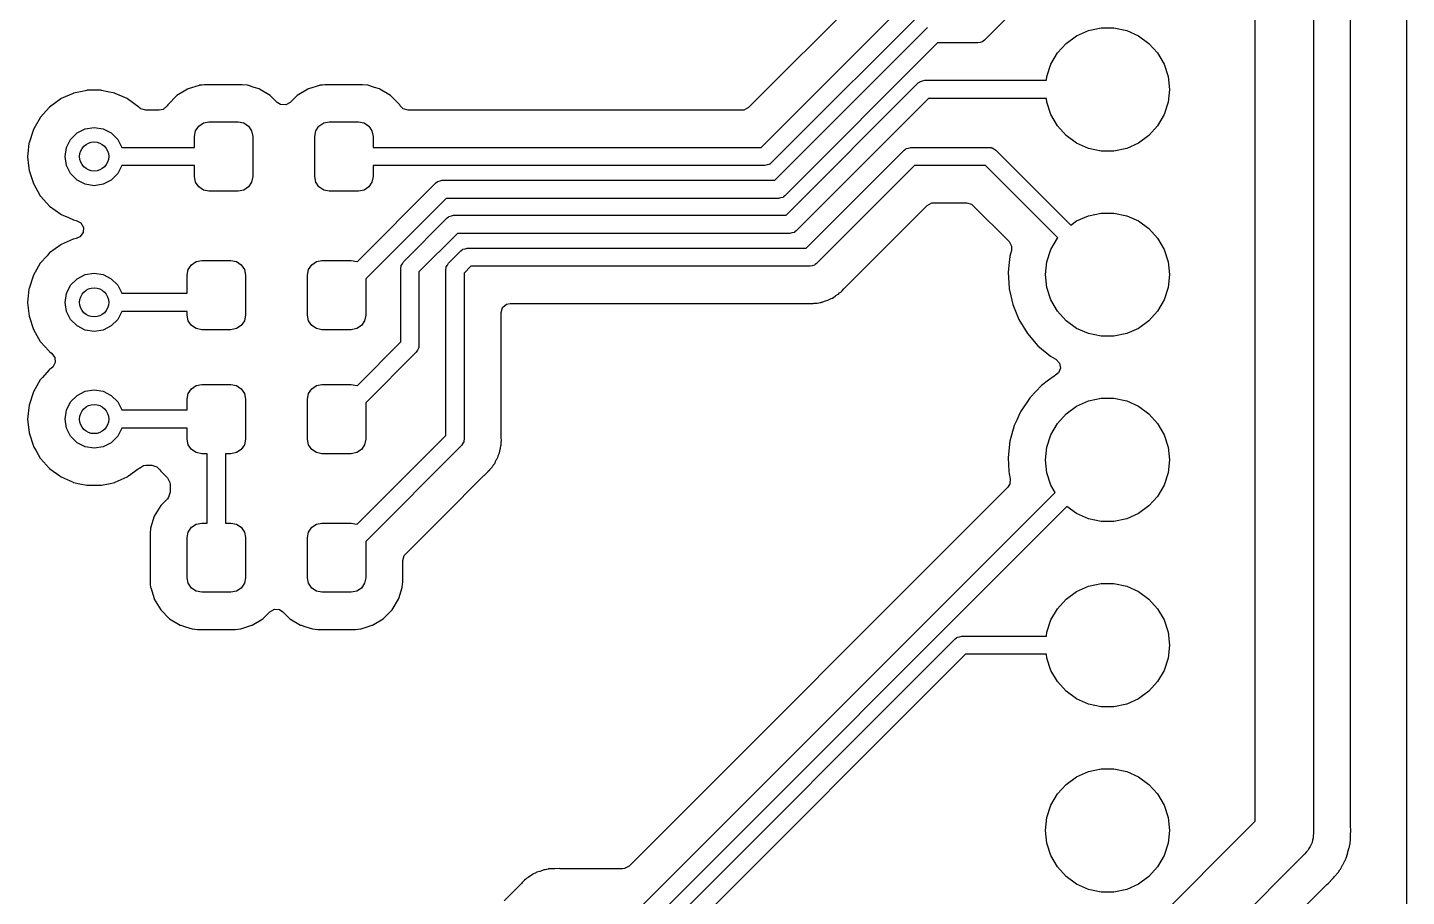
# Model space of a CAD drawing. Extents: x 3.66 to 6.11, y -3.76 to -2.33.
# Drawn here: x 4.145 to 4.89, y -3.329 to -2.86 of the extents above; entities that cross this region are included whole.
import ezdxf

# ---------------------------------------------------------------- set-up
doc = ezdxf.new("R2010")
doc.units = 0
doc.header["$MEASUREMENT"] = 0
doc.layers.add('BLACK', color=7, linetype='CONTINUOUS')

msp = doc.modelspace()

# ---------------------------------------------------------------- linework, layer by layer
at = {"layer": 'BLACK', "linetype": 'CONTINUOUS'}
for p, q in [((4.88976, -2.33571), (4.88976, -3.39246)), ((4.83957, -2.60433), (4.83957, -3.29449)), ((4.80807, -3.28797), (4.80807, -2.61085)), ((4.85959, -3.29128), (4.85959, -2.60754)), ((4.61928, -2.81789), (4.53443, -2.90274)), ((4.70855, -2.81967), (4.66182, -2.8664)), ((4.54127, -2.92421), (4.64075, -2.82473)), ((4.64915, -2.83025), (4.54679, -2.93261)), ((4.54861, -2.94193), (4.63109, -2.85944)), ((4.66182, -2.8664), (4.66112, -2.86693)), ((4.70595, -2.86804), (4.71161, -2.86393)), ((4.71161, -2.86393), (4.71801, -2.86109)), ((4.71801, -2.86109), (4.72485, -2.85963)), ((4.72485, -2.85963), (4.73184, -2.85963)), ((4.73184, -2.85963), (4.73869, -2.86109)), ((4.73869, -2.86109), (4.74508, -2.86393)), ((4.74508, -2.86393), (4.75074, -2.86804)), ((4.63661, -2.86784), (4.55413, -2.95033)), ((4.65834, -2.86784), (4.63661, -2.86784)), ((4.6595, -2.8675), (4.65834, -2.86784)), ((4.66069, -2.86725), (4.6595, -2.8675)), ((4.66089, -2.86709), (4.66069, -2.86725)), ((4.661, -2.86706), (4.66089, -2.86709)), ((4.66112, -2.86693), (4.661, -2.86706)), ((4.69778, -2.8793), (4.70127, -2.87324)), ((4.70127, -2.87324), (4.70595, -2.86804)), ((4.75074, -2.86804), (4.75542, -2.87324)), ((4.75542, -2.87324), (4.75892, -2.8793)), ((4.69561, -2.88596), (4.69778, -2.8793)), ((4.75892, -2.8793), (4.76108, -2.88596)), ((4.62616, -2.88943), (4.62686, -2.88891)), ((4.62686, -2.88891), (4.62698, -2.88877)), ((4.62698, -2.88877), (4.62709, -2.88874)), ((4.62709, -2.88874), (4.62729, -2.88859)), ((4.62729, -2.88859), (4.62847, -2.88833)), ((4.62847, -2.88833), (4.62964, -2.88799)), ((4.62964, -2.88799), (4.6954, -2.88799)), ((4.6954, -2.88799), (4.69561, -2.88596)), ((4.76108, -2.88596), (4.76181, -2.89291)), ((4.16975, -2.89504), (4.16336, -2.89788)), ((4.16999, -2.89493), (4.16975, -2.89504)), ((4.16975, -2.89504), (4.16975, -2.89504)), ((4.17367, -2.89415), (4.16999, -2.89493)), ((4.17709, -2.89342), (4.17367, -2.89415)), ((4.17734, -2.89337), (4.17709, -2.89342)), ((4.17709, -2.89342), (4.17709, -2.89342)), ((4.18486, -2.89337), (4.17734, -2.89337)), ((4.18512, -2.89342), (4.18486, -2.89337)), ((4.18854, -2.89415), (4.18512, -2.89342)), ((4.18512, -2.89342), (4.18512, -2.89342)), ((4.19222, -2.89493), (4.18854, -2.89415)), ((4.19245, -2.89504), (4.19222, -2.89493)), ((4.19885, -2.89788), (4.19245, -2.89504)), ((4.19245, -2.89504), (4.19245, -2.89504)), ((4.22577, -2.8962), (4.221, -2.90097)), ((4.23155, -2.8927), (4.22577, -2.8962)), ((4.23183, -2.89261), (4.23155, -2.8927)), ((4.23774, -2.89076), (4.23183, -2.89261)), ((4.23183, -2.89261), (4.23183, -2.89261)), ((4.23799, -2.89068), (4.23774, -2.89076)), ((4.23774, -2.89076), (4.23774, -2.89076)), ((4.23937, -2.89055), (4.23799, -2.89068)), ((4.24077, -2.89042), (4.23937, -2.89055)), ((4.24088, -2.89041), (4.24077, -2.89042)), ((4.24077, -2.89042), (4.24077, -2.89042)), ((4.25096, -2.89041), (4.24088, -2.89041)), ((4.26097, -2.89041), (4.25096, -2.89041)), ((4.26109, -2.89041), (4.26097, -2.89041)), ((4.26398, -2.89068), (4.26109, -2.89041)), ((4.26753, -2.89179), (4.26398, -2.89068)), ((4.27014, -2.89261), (4.26753, -2.89179)), ((4.27042, -2.8927), (4.27014, -2.89261)), ((4.27014, -2.89261), (4.27014, -2.89261)), ((4.2762, -2.8962), (4.27042, -2.8927)), ((4.27996, -2.89996), (4.2762, -2.8962)), ((4.29073, -2.8962), (4.28697, -2.89996)), ((4.29651, -2.8927), (4.29073, -2.8962)), ((4.29679, -2.89261), (4.29651, -2.8927)), ((4.3027, -2.89076), (4.29679, -2.89261)), ((4.29679, -2.89261), (4.29679, -2.89261)), ((4.30295, -2.89068), (4.3027, -2.89076)), ((4.3027, -2.89076), (4.3027, -2.89076)), ((4.30433, -2.89055), (4.30295, -2.89068)), ((4.30573, -2.89042), (4.30433, -2.89055)), ((4.30584, -2.89041), (4.30573, -2.89042)), ((4.30573, -2.89042), (4.30573, -2.89042)), ((4.31592, -2.89041), (4.30584, -2.89041)), ((4.32593, -2.89041), (4.31592, -2.89041)), ((4.32605, -2.89041), (4.32593, -2.89041)), ((4.32894, -2.89068), (4.32605, -2.89041)), ((4.33249, -2.89179), (4.32894, -2.89068)), ((4.3351, -2.89261), (4.33249, -2.89179)), ((4.33538, -2.8927), (4.3351, -2.89261)), ((4.3351, -2.89261), (4.3351, -2.89261)), ((4.34116, -2.8962), (4.33538, -2.8927)), ((4.34593, -2.90097), (4.34116, -2.8962)), ((4.55474, -2.96085), (4.62616, -2.88943)), ((4.76181, -2.89291), (4.76108, -2.89987)), ((4.15686, -2.9026), (4.15537, -2.90425)), ((4.15704, -2.90241), (4.15686, -2.9026)), ((4.15686, -2.9026), (4.15686, -2.9026)), ((4.16312, -2.89799), (4.15704, -2.90241)), ((4.16336, -2.89788), (4.16312, -2.89799)), ((4.16336, -2.89788), (4.16336, -2.89788)), ((4.19908, -2.89799), (4.19885, -2.89788)), ((4.19885, -2.89788), (4.19885, -2.89788)), ((4.20517, -2.90241), (4.19908, -2.89799)), ((4.20534, -2.9026), (4.20517, -2.90241)), ((4.20553, -2.90277), (4.20534, -2.9026)), ((4.20555, -2.90276), (4.20553, -2.90277)), ((4.2063, -2.90341), (4.20555, -2.90276)), ((4.20898, -2.90419), (4.2063, -2.90341)), ((4.21843, -2.90369), (4.21625, -2.90419)), ((4.22049, -2.9018), (4.21843, -2.90369)), ((4.22084, -2.90123), (4.22049, -2.9018)), ((4.221, -2.90097), (4.22084, -2.90123)), ((4.28173, -2.9011), (4.27996, -2.89996)), ((4.28452, -2.9013), (4.28173, -2.9011)), ((4.28697, -2.89996), (4.28452, -2.9013)), ((4.34609, -2.90123), (4.34593, -2.90097)), ((4.34643, -2.9018), (4.34609, -2.90123)), ((4.348, -2.90341), (4.34643, -2.9018)), ((4.35068, -2.90419), (4.348, -2.90341)), ((4.53443, -2.90274), (4.53198, -2.90408)), ((4.63168, -2.89783), (4.56026, -2.96926)), ((4.6954, -2.89783), (4.63168, -2.89783)), ((4.69561, -2.89987), (4.6954, -2.89783)), ((4.69778, -2.90652), (4.69561, -2.89987)), ((4.76108, -2.89987), (4.75892, -2.90652)), ((4.15188, -2.90822), (4.1492, -2.91285)), ((4.15201, -2.90799), (4.15188, -2.90822)), ((4.15537, -2.90425), (4.15201, -2.90799)), ((4.21625, -2.90419), (4.20898, -2.90419)), ((4.23754, -2.91274), (4.2401, -2.91103)), ((4.2401, -2.91103), (4.24311, -2.91043)), ((4.24311, -2.91043), (4.25886, -2.91043)), ((4.25886, -2.91043), (4.26187, -2.91103)), ((4.26187, -2.91103), (4.26443, -2.91274)), ((4.3025, -2.91274), (4.30506, -2.91103)), ((4.30506, -2.91103), (4.30807, -2.91043)), ((4.30807, -2.91043), (4.32382, -2.91043)), ((4.32382, -2.91043), (4.32683, -2.91103)), ((4.32683, -2.91103), (4.32939, -2.91274)), ((4.53092, -2.90419), (4.35068, -2.90419)), ((4.53198, -2.90408), (4.53092, -2.90419)), ((4.70127, -2.91258), (4.69778, -2.90652)), ((4.75892, -2.90652), (4.75542, -2.91258)), ((4.14825, -2.91451), (4.14592, -2.92166)), ((4.1492, -2.91285), (4.14825, -2.91451)), ((4.16836, -2.91988), (4.17185, -2.91639)), ((4.17185, -2.91639), (4.17624, -2.91416)), ((4.17624, -2.91416), (4.1811, -2.91339)), ((4.1811, -2.91339), (4.18597, -2.91416)), ((4.18597, -2.91416), (4.19036, -2.91639)), ((4.19036, -2.91639), (4.19384, -2.91988)), ((4.23524, -2.91831), (4.23584, -2.91529)), ((4.23524, -2.92421), (4.23524, -2.91831)), ((4.23584, -2.91529), (4.23754, -2.91274)), ((4.26443, -2.91274), (4.26613, -2.91529)), ((4.26613, -2.91529), (4.26673, -2.91831)), ((4.26673, -2.91831), (4.26673, -2.93996)), ((4.3002, -2.91831), (4.3008, -2.91529)), ((4.3002, -2.93996), (4.3002, -2.91831)), ((4.3008, -2.91529), (4.3025, -2.91274)), ((4.32939, -2.91274), (4.33109, -2.91529)), ((4.33109, -2.91529), (4.33169, -2.91831)), ((4.33169, -2.91831), (4.33169, -2.92421)), ((4.70595, -2.91778), (4.70127, -2.91258)), ((4.71161, -2.92189), (4.70595, -2.91778)), ((4.75074, -2.91778), (4.74508, -2.92189)), ((4.75542, -2.91258), (4.75074, -2.91778)), ((4.1459, -2.92191), (4.14529, -2.9277)), ((4.14592, -2.92166), (4.1459, -2.92191)), ((4.1459, -2.92191), (4.1459, -2.92191)), ((4.16535, -2.92913), (4.16613, -2.92427)), ((4.16613, -2.92427), (4.16836, -2.91988)), ((4.19384, -2.91988), (4.19605, -2.92421)), ((4.19605, -2.92421), (4.23524, -2.92421)), ((4.33169, -2.92421), (4.54127, -2.92421)), ((4.56565, -2.97857), (4.61857, -2.92565)), ((4.61857, -2.92565), (4.61927, -2.92513)), ((4.61927, -2.92513), (4.61939, -2.92499)), ((4.61939, -2.92499), (4.6195, -2.92496)), ((4.6195, -2.92496), (4.6197, -2.92481)), ((4.6197, -2.92481), (4.62088, -2.92455)), ((4.62088, -2.92455), (4.62205, -2.92421)), ((4.62205, -2.92421), (4.66457, -2.92421)), ((4.66457, -2.92421), (4.66543, -2.92434)), ((4.66543, -2.92434), (4.66562, -2.92433)), ((4.66562, -2.92433), (4.66571, -2.92438)), ((4.66571, -2.92438), (4.66596, -2.92442)), ((4.66596, -2.92442), (4.66698, -2.92507)), ((4.66698, -2.92507), (4.66805, -2.92565)), ((4.66805, -2.92565), (4.70855, -2.96616)), ((4.71801, -2.92474), (4.71161, -2.92189)), ((4.72485, -2.92619), (4.71801, -2.92474)), ((4.73184, -2.92619), (4.72485, -2.92619)), ((4.73869, -2.92474), (4.73184, -2.92619)), ((4.74508, -2.92189), (4.73869, -2.92474)), ((4.14529, -2.9277), (4.14514, -2.92913)), ((4.14514, -2.92913), (4.14516, -2.92939)), ((4.14516, -2.92939), (4.14564, -2.9339)), ((4.16613, -2.934), (4.16535, -2.92913)), ((4.54447, -2.93371), (4.54331, -2.93406)), ((4.54566, -2.93346), (4.54447, -2.93371)), ((4.54586, -2.93331), (4.54566, -2.93346)), ((4.54597, -2.93328), (4.54586, -2.93331)), ((4.54608, -2.93314), (4.54597, -2.93328)), ((4.54679, -2.93261), (4.54608, -2.93314)), ((4.14564, -2.9339), (4.14592, -2.93661)), ((4.14592, -2.93661), (4.14825, -2.94376)), ((4.16836, -2.93839), (4.16613, -2.934)), ((4.17185, -2.94187), (4.16836, -2.93839)), ((4.19384, -2.93839), (4.19036, -2.94187)), ((4.19605, -2.93406), (4.19384, -2.93839)), ((4.23524, -2.93406), (4.19605, -2.93406)), ((4.23524, -2.93996), (4.23524, -2.93406)), ((4.23584, -2.94297), (4.23524, -2.93996)), ((4.26673, -2.93996), (4.26613, -2.94297)), ((4.3008, -2.94297), (4.3002, -2.93996)), ((4.33169, -2.93996), (4.33109, -2.94297)), ((4.54331, -2.93406), (4.33169, -2.93406)), ((4.33169, -2.93406), (4.33169, -2.93996)), ((4.62409, -2.93406), (4.57117, -2.98697)), ((4.66253, -2.93406), (4.62409, -2.93406)), ((4.70148, -2.97301), (4.66253, -2.93406)), ((4.14825, -2.94376), (4.15201, -2.95027)), ((4.17624, -2.94411), (4.17185, -2.94187)), ((4.1811, -2.94488), (4.17624, -2.94411)), ((4.18597, -2.94411), (4.1811, -2.94488)), ((4.19036, -2.94187), (4.18597, -2.94411)), ((4.23754, -2.94553), (4.23584, -2.94297)), ((4.2401, -2.94724), (4.23754, -2.94553)), ((4.24311, -2.94783), (4.2401, -2.94724)), ((4.25886, -2.94783), (4.24311, -2.94783)), ((4.26187, -2.94724), (4.25886, -2.94783)), ((4.26443, -2.94553), (4.26187, -2.94724)), ((4.26613, -2.94297), (4.26443, -2.94553)), ((4.3025, -2.94553), (4.3008, -2.94297)), ((4.30506, -2.94724), (4.3025, -2.94553)), ((4.30807, -2.94783), (4.30506, -2.94724)), ((4.32382, -2.94783), (4.30807, -2.94783)), ((4.32305, -2.98594), (4.36561, -2.94337)), ((4.32683, -2.94724), (4.32382, -2.94783)), ((4.32939, -2.94553), (4.32683, -2.94724)), ((4.33109, -2.94297), (4.32939, -2.94553)), ((4.36561, -2.94337), (4.36632, -2.94285)), ((4.36632, -2.94285), (4.36644, -2.94271)), ((4.36644, -2.94271), (4.36654, -2.94268)), ((4.36654, -2.94268), (4.36675, -2.94253)), ((4.36675, -2.94253), (4.36793, -2.94227)), ((4.36793, -2.94227), (4.36909, -2.94193)), ((4.36909, -2.94193), (4.54861, -2.94193)), ((4.15201, -2.95027), (4.15218, -2.95047)), ((4.15218, -2.95047), (4.15218, -2.95047)), ((4.15218, -2.95047), (4.15559, -2.95425)), ((4.15559, -2.95425), (4.15704, -2.95586)), ((4.15704, -2.95586), (4.16312, -2.96028)), ((4.37113, -2.95177), (4.32776, -2.99515)), ((4.55065, -2.95177), (4.37113, -2.95177)), ((4.55181, -2.95143), (4.55065, -2.95177)), ((4.55299, -2.95118), (4.55181, -2.95143)), ((4.5532, -2.95102), (4.55299, -2.95118)), ((4.5533, -2.95099), (4.5532, -2.95102)), ((4.55342, -2.95085), (4.5533, -2.95099)), ((4.55413, -2.95033), (4.55342, -2.95085)), ((4.58632, -3.00013), (4.63093, -2.95553)), ((4.63093, -2.95553), (4.63338, -2.95419)), ((4.63338, -2.95419), (4.63443, -2.95407)), ((4.63443, -2.95407), (4.65218, -2.95407)), ((4.65218, -2.95407), (4.65486, -2.95486)), ((4.65486, -2.95486), (4.65569, -2.95553)), ((4.65569, -2.95553), (4.67519, -2.97503)), ((4.16312, -2.96028), (4.16336, -2.96039)), ((4.16336, -2.96039), (4.16336, -2.96039)), ((4.16336, -2.96039), (4.16715, -2.96207)), ((4.16715, -2.96207), (4.16999, -2.96334)), ((4.16999, -2.96334), (4.17144, -2.96365)), ((4.34812, -2.98592), (4.37174, -2.9623)), ((4.37174, -2.9623), (4.37245, -2.96177)), ((4.37245, -2.96177), (4.37257, -2.96163)), ((4.37257, -2.96163), (4.37267, -2.9616)), ((4.37267, -2.9616), (4.37288, -2.96145)), ((4.37288, -2.96145), (4.37406, -2.9612)), ((4.37406, -2.9612), (4.37522, -2.96085)), ((4.37522, -2.96085), (4.55474, -2.96085)), ((4.71161, -2.96393), (4.71801, -2.96109)), ((4.71801, -2.96109), (4.72485, -2.95963)), ((4.72485, -2.95963), (4.73184, -2.95963)), ((4.73184, -2.95963), (4.73869, -2.96109)), ((4.73869, -2.96109), (4.74508, -2.96393)), ((4.17144, -2.96365), (4.17146, -2.96365)), ((4.17146, -2.96365), (4.17392, -2.96498)), ((4.17509, -2.97022), (4.17342, -2.97246)), ((4.17392, -2.96498), (4.17527, -2.96743)), ((4.17527, -2.96743), (4.17509, -2.97022)), ((4.37726, -2.9707), (4.35652, -2.99144)), ((4.55678, -2.9707), (4.37726, -2.9707)), ((4.55794, -2.97036), (4.55678, -2.9707)), ((4.55912, -2.9701), (4.55794, -2.97036)), ((4.55933, -2.96995), (4.55912, -2.9701)), ((4.55943, -2.96992), (4.55933, -2.96995)), ((4.55955, -2.96978), (4.55943, -2.96992)), ((4.56026, -2.96926), (4.55955, -2.96978)), ((4.70855, -2.96616), (4.71161, -2.96393)), ((4.74508, -2.96393), (4.75074, -2.96804)), ((4.75074, -2.96804), (4.75542, -2.97324)), ((4.16312, -2.97673), (4.15704, -2.98115)), ((4.16336, -2.97662), (4.16312, -2.97673)), ((4.16975, -2.97378), (4.16336, -2.97662)), ((4.16336, -2.97662), (4.16336, -2.97662)), ((4.16999, -2.97367), (4.16975, -2.97378)), ((4.16975, -2.97378), (4.16975, -2.97378)), ((4.17146, -2.97336), (4.16999, -2.97367)), ((4.17342, -2.97246), (4.17146, -2.97336)), ((4.67519, -2.97503), (4.67653, -2.97748)), ((4.67653, -2.97748), (4.67646, -2.97986)), ((4.69778, -2.9793), (4.70127, -2.97324)), ((4.70127, -2.97324), (4.70148, -2.97301)), ((4.75542, -2.97324), (4.75892, -2.9793)), ((4.15567, -2.98266), (4.15201, -2.98673)), ((4.15686, -2.98134), (4.15567, -2.98266)), ((4.15704, -2.98115), (4.15686, -2.98134)), ((4.15686, -2.98134), (4.15686, -2.98134)), ((4.23361, -2.98754), (4.23616, -2.98584)), ((4.23616, -2.98584), (4.23917, -2.98524)), ((4.23917, -2.98524), (4.25492, -2.98524)), ((4.25492, -2.98524), (4.25793, -2.98584)), ((4.25793, -2.98584), (4.26049, -2.98754)), ((4.29857, -2.98754), (4.30112, -2.98584)), ((4.30112, -2.98584), (4.30413, -2.98524)), ((4.30413, -2.98524), (4.31988, -2.98524)), ((4.31988, -2.98524), (4.3229, -2.98584)), ((4.3229, -2.98584), (4.32305, -2.98594)), ((4.34754, -2.98698), (4.34812, -2.98592)), ((4.37246, -2.98663), (4.37908, -2.98001)), ((4.37908, -2.98001), (4.37979, -2.97949)), ((4.37979, -2.97949), (4.3799, -2.97935)), ((4.3799, -2.97935), (4.38001, -2.97932)), ((4.38001, -2.97932), (4.38021, -2.97917)), ((4.38021, -2.97917), (4.3814, -2.97891)), ((4.3814, -2.97891), (4.38256, -2.97857)), ((4.38256, -2.97857), (4.56565, -2.97857)), ((4.67561, -2.98306), (4.67526, -2.98632)), ((4.67563, -2.98286), (4.67561, -2.98306)), ((4.67561, -2.98306), (4.67561, -2.98306)), ((4.67646, -2.97986), (4.67563, -2.98286)), ((4.69561, -2.98596), (4.69778, -2.9793)), ((4.75892, -2.9793), (4.76108, -2.98596)), ((4.14825, -2.99325), (4.14592, -3.0004)), ((4.15201, -2.98673), (4.14825, -2.99325)), ((4.17185, -2.99513), (4.17624, -2.9929)), ((4.17624, -2.9929), (4.1811, -2.99213)), ((4.1811, -2.99213), (4.18597, -2.9929)), ((4.18597, -2.9929), (4.19036, -2.99513)), ((4.2313, -2.99311), (4.2319, -2.9901)), ((4.2313, -3.00295), (4.2313, -2.99311)), ((4.2319, -2.9901), (4.23361, -2.98754)), ((4.26049, -2.98754), (4.2622, -2.9901)), ((4.2622, -2.9901), (4.2628, -2.99311)), ((4.2628, -2.99311), (4.2628, -3.01476)), ((4.29626, -2.99311), (4.29686, -2.9901)), ((4.29626, -3.01476), (4.29626, -2.99311)), ((4.29686, -2.9901), (4.29857, -2.98754)), ((4.34668, -2.9894), (4.34681, -2.98853)), ((4.34668, -3.02923), (4.34668, -2.9894)), ((4.34679, -2.98835), (4.34685, -2.98825)), ((4.34681, -2.98853), (4.34679, -2.98835)), ((4.34685, -2.98825), (4.34688, -2.988)), ((4.34688, -2.988), (4.34754, -2.98698)), ((4.35652, -2.99144), (4.35652, -3.03127)), ((4.37102, -2.99011), (4.37115, -2.98925)), ((4.37102, -3.0797), (4.37102, -2.99011)), ((4.37113, -2.98907), (4.37119, -2.98897)), ((4.37115, -2.98925), (4.37113, -2.98907)), ((4.37119, -2.98897), (4.37122, -2.98872)), ((4.37122, -2.98872), (4.37188, -2.9877)), ((4.37188, -2.9877), (4.37246, -2.98663)), ((4.3846, -2.98841), (4.38086, -2.99215)), ((4.38086, -2.99215), (4.38086, -3.08174)), ((4.56769, -2.98841), (4.3846, -2.98841)), ((4.56885, -2.98807), (4.56769, -2.98841)), ((4.57004, -2.98782), (4.56885, -2.98807)), ((4.57024, -2.98766), (4.57004, -2.98782)), ((4.57035, -2.98763), (4.57024, -2.98766)), ((4.57047, -2.9875), (4.57035, -2.98763)), ((4.57117, -2.98697), (4.57047, -2.9875)), ((4.67526, -2.98632), (4.67469, -2.9916)), ((4.67469, -2.9916), (4.67471, -2.99181)), ((4.67471, -2.99181), (4.67471, -2.99181)), ((4.67471, -2.99181), (4.67519, -3.00013)), ((4.69488, -2.99291), (4.69561, -2.98596)), ((4.69561, -2.99987), (4.69488, -2.99291)), ((4.76108, -2.98596), (4.76181, -2.99291)), ((4.76181, -2.99291), (4.76108, -2.99987)), ((4.1459, -3.00065), (4.14532, -3.00616)), ((4.14592, -3.0004), (4.1459, -3.00065)), ((4.1459, -3.00065), (4.1459, -3.00065)), ((4.16613, -3.00301), (4.16836, -2.99862)), ((4.16836, -2.99862), (4.17185, -2.99513)), ((4.19036, -2.99513), (4.19384, -2.99862)), ((4.19384, -2.99862), (4.19605, -3.00295)), ((4.32776, -2.99515), (4.32776, -3.01476)), ((4.5849, -3.00182), (4.58601, -3.00048)), ((4.58601, -3.00048), (4.58632, -3.00013)), ((4.67519, -3.00013), (4.6752, -3.00038)), ((4.6752, -3.00038), (4.67525, -3.00058)), ((4.67525, -3.00058), (4.67525, -3.00058)), ((4.67525, -3.00058), (4.67607, -3.00425)), ((4.69778, -3.00652), (4.69561, -2.99987)), ((4.76108, -2.99987), (4.75892, -3.00652)), ((4.14532, -3.00616), (4.14514, -3.00787)), ((4.14514, -3.00787), (4.14516, -3.00813)), ((4.14516, -3.00813), (4.14576, -3.01379)), ((4.16535, -3.00787), (4.16613, -3.00301)), ((4.16613, -3.01274), (4.16535, -3.00787)), ((4.19605, -3.00295), (4.2313, -3.00295)), ((4.57162, -3.00832), (4.57239, -3.0081)), ((4.57239, -3.0081), (4.57315, -3.00794)), ((4.57315, -3.00794), (4.57363, -3.00788)), ((4.57363, -3.00788), (4.57394, -3.00784)), ((4.57363, -3.00788), (4.57363, -3.00788)), ((4.57394, -3.00784), (4.57423, -3.00773)), ((4.57423, -3.00773), (4.57556, -3.0072)), ((4.57423, -3.00773), (4.57423, -3.00773)), ((4.57556, -3.0072), (4.576, -3.00705)), ((4.576, -3.00705), (4.57737, -3.00665)), ((4.57737, -3.00665), (4.57767, -3.00656)), ((4.57737, -3.00665), (4.57737, -3.00665)), ((4.57767, -3.00656), (4.57794, -3.0064)), ((4.57794, -3.0064), (4.57836, -3.00616)), ((4.57794, -3.0064), (4.57794, -3.0064)), ((4.57836, -3.00616), (4.57906, -3.00582)), ((4.57906, -3.00582), (4.5798, -3.00552)), ((4.5798, -3.00552), (4.58121, -3.0045)), ((4.58121, -3.0045), (4.5816, -3.00424)), ((4.5816, -3.00424), (4.58283, -3.00351)), ((4.58283, -3.00351), (4.5831, -3.00336)), ((4.58283, -3.00351), (4.58283, -3.00351)), ((4.5831, -3.00336), (4.58366, -3.00279)), ((4.58366, -3.00279), (4.58425, -3.00229)), ((4.58425, -3.00229), (4.58465, -3.002)), ((4.58465, -3.002), (4.5849, -3.00182)), ((4.67607, -3.00425), (4.67713, -3.00896)), ((4.70127, -3.01258), (4.69778, -3.00652)), ((4.75892, -3.00652), (4.75542, -3.01258)), ((4.14576, -3.01379), (4.14592, -3.01535)), ((4.14592, -3.01535), (4.14825, -3.0225)), ((4.16836, -3.01713), (4.16613, -3.01274)), ((4.19605, -3.0128), (4.19384, -3.01713)), ((4.2313, -3.0128), (4.19605, -3.0128)), ((4.2313, -3.01476), (4.2313, -3.0128)), ((4.2319, -3.01778), (4.2313, -3.01476)), ((4.2628, -3.01476), (4.2622, -3.01778)), ((4.29686, -3.01778), (4.29626, -3.01476)), ((4.32776, -3.01476), (4.32716, -3.01778)), ((4.40088, -3.01339), (4.40167, -3.01071)), ((4.40088, -3.08033), (4.40088, -3.01339)), ((4.40167, -3.01071), (4.40378, -3.00888)), ((4.40378, -3.00888), (4.40584, -3.00843)), ((4.40584, -3.00843), (4.56459, -3.00843)), ((4.56459, -3.00843), (4.56503, -3.00845)), ((4.56503, -3.00845), (4.56532, -3.00852)), ((4.56532, -3.00852), (4.56564, -3.00851)), ((4.56564, -3.00851), (4.568, -3.00844)), ((4.56564, -3.00851), (4.56564, -3.00851)), ((4.568, -3.00844), (4.56816, -3.00843)), ((4.56816, -3.00843), (4.56926, -3.00843)), ((4.56926, -3.00843), (4.56941, -3.00841)), ((4.56941, -3.00841), (4.56942, -3.00841)), ((4.56942, -3.00841), (4.56988, -3.00838)), ((4.56988, -3.00838), (4.57115, -3.00834)), ((4.57115, -3.00834), (4.57131, -3.00833)), ((4.57131, -3.00833), (4.57162, -3.00832)), ((4.67713, -3.00896), (4.68044, -3.01711)), ((4.70595, -3.01778), (4.70127, -3.01258)), ((4.75542, -3.01258), (4.75074, -3.01778)), ((4.14825, -3.0225), (4.15201, -3.02901)), ((4.17185, -3.02061), (4.16836, -3.01713)), ((4.17624, -3.02285), (4.17185, -3.02061)), ((4.1811, -3.02362), (4.17624, -3.02285)), ((4.18597, -3.02285), (4.1811, -3.02362)), ((4.19036, -3.02061), (4.18597, -3.02285)), ((4.19384, -3.01713), (4.19036, -3.02061)), ((4.23361, -3.02033), (4.2319, -3.01778)), ((4.23616, -3.02204), (4.23361, -3.02033)), ((4.23917, -3.02264), (4.23616, -3.02204)), ((4.25492, -3.02264), (4.23917, -3.02264)), ((4.25793, -3.02204), (4.25492, -3.02264)), ((4.26049, -3.02033), (4.25793, -3.02204)), ((4.2622, -3.01778), (4.26049, -3.02033)), ((4.29857, -3.02033), (4.29686, -3.01778)), ((4.30112, -3.02204), (4.29857, -3.02033)), ((4.30413, -3.02264), (4.30112, -3.02204)), ((4.31988, -3.02264), (4.30413, -3.02264)), ((4.3229, -3.02204), (4.31988, -3.02264)), ((4.32545, -3.02033), (4.3229, -3.02204)), ((4.32716, -3.01778), (4.32545, -3.02033)), ((4.68044, -3.01711), (4.68504, -3.02461)), ((4.71161, -3.02189), (4.70595, -3.01778)), ((4.71801, -3.02474), (4.71161, -3.02189)), ((4.74508, -3.02189), (4.73869, -3.02474)), ((4.75074, -3.01778), (4.74508, -3.02189)), ((4.15201, -3.02901), (4.15218, -3.02921)), ((4.15218, -3.02921), (4.15218, -3.02921)), ((4.15218, -3.02921), (4.15671, -3.03423)), ((4.32305, -3.05287), (4.34668, -3.02923)), ((4.68504, -3.02461), (4.6908, -3.03126)), ((4.72485, -3.02619), (4.71801, -3.02474)), ((4.73184, -3.02619), (4.72485, -3.02619)), ((4.73869, -3.02474), (4.73184, -3.02619)), ((4.15671, -3.03423), (4.15704, -3.0346)), ((4.15704, -3.0346), (4.15725, -3.03475)), ((4.15725, -3.03475), (4.15725, -3.03475)), ((4.15725, -3.03475), (4.15808, -3.03536)), ((4.15808, -3.03536), (4.15978, -3.03757)), ((4.15978, -3.03757), (4.16002, -3.04036)), ((4.35508, -3.03475), (4.32776, -3.06208)), ((4.35566, -3.03369), (4.35508, -3.03475)), ((4.35632, -3.03267), (4.35566, -3.03369)), ((4.35636, -3.03242), (4.35632, -3.03267)), ((4.35641, -3.03232), (4.35636, -3.03242)), ((4.35652, -3.03127), (4.3564, -3.03214)), ((4.3564, -3.03214), (4.35641, -3.03232)), ((4.6908, -3.03126), (4.69756, -3.03688)), ((4.69756, -3.03688), (4.70015, -3.03838)), ((4.15686, -3.04433), (4.15326, -3.04834)), ((4.15704, -3.04414), (4.15686, -3.04433)), ((4.15686, -3.04433), (4.15686, -3.04433)), ((4.15808, -3.04338), (4.15704, -3.04414)), ((4.15872, -3.04283), (4.15808, -3.04338)), ((4.16002, -3.04036), (4.15872, -3.04283)), ((4.70015, -3.03838), (4.70045, -3.03856)), ((4.70045, -3.03856), (4.70237, -3.0406)), ((4.70288, -3.04334), (4.70183, -3.04593)), ((4.70237, -3.0406), (4.70288, -3.04334)), ((4.15201, -3.04973), (4.14825, -3.05624)), ((4.15326, -3.04834), (4.15201, -3.04973)), ((4.23361, -3.05447), (4.23616, -3.05276)), ((4.23616, -3.05276), (4.23917, -3.05217)), ((4.23917, -3.05217), (4.25492, -3.05217)), ((4.25492, -3.05217), (4.25793, -3.05276)), ((4.25793, -3.05276), (4.26049, -3.05447)), ((4.29857, -3.05447), (4.30112, -3.05276)), ((4.30112, -3.05276), (4.30413, -3.05217)), ((4.30413, -3.05217), (4.31988, -3.05217)), ((4.31988, -3.05217), (4.3229, -3.05276)), ((4.3229, -3.05276), (4.32305, -3.05287)), ((4.69272, -3.05278), (4.68664, -3.05914)), ((4.69648, -3.04995), (4.69272, -3.05278)), ((4.69959, -3.04762), (4.69648, -3.04995)), ((4.69975, -3.0475), (4.69959, -3.04762)), ((4.69959, -3.04762), (4.69959, -3.04762)), ((4.70024, -3.04725), (4.69975, -3.0475)), ((4.70183, -3.04593), (4.70024, -3.04725)), ((4.14825, -3.05624), (4.14592, -3.06339)), ((4.16836, -3.06161), (4.17185, -3.05813)), ((4.17185, -3.05813), (4.17624, -3.05589)), ((4.17624, -3.05589), (4.1811, -3.05512)), ((4.1811, -3.05512), (4.18597, -3.05589)), ((4.18597, -3.05589), (4.19036, -3.05813)), ((4.19036, -3.05813), (4.19384, -3.06161)), ((4.2313, -3.06004), (4.2319, -3.05703)), ((4.2313, -3.06594), (4.2313, -3.06004)), ((4.2319, -3.05703), (4.23361, -3.05447)), ((4.26049, -3.05447), (4.2622, -3.05703)), ((4.2622, -3.05703), (4.2628, -3.06004)), ((4.2628, -3.06004), (4.2628, -3.08169)), ((4.29626, -3.06004), (4.29686, -3.05703)), ((4.29626, -3.08169), (4.29626, -3.06004)), ((4.29686, -3.05703), (4.29857, -3.05447)), ((4.68664, -3.05914), (4.68168, -3.0664)), ((4.71801, -3.06109), (4.72485, -3.05963)), ((4.72485, -3.05963), (4.73184, -3.05963)), ((4.73184, -3.05963), (4.73869, -3.06109)), ((4.14592, -3.06339), (4.14514, -3.07087)), ((4.16535, -3.07087), (4.16613, -3.066)), ((4.16613, -3.066), (4.16836, -3.06161)), ((4.19384, -3.06161), (4.19605, -3.06594)), ((4.19605, -3.06594), (4.2313, -3.06594)), ((4.32776, -3.06208), (4.32776, -3.08169)), ((4.68106, -3.06774), (4.67936, -3.07141)), ((4.68168, -3.0664), (4.68106, -3.06774)), ((4.70595, -3.06804), (4.71161, -3.06393)), ((4.71161, -3.06393), (4.71801, -3.06109)), ((4.73869, -3.06109), (4.74508, -3.06393)), ((4.74508, -3.06393), (4.75074, -3.06804)), ((4.14514, -3.07087), (4.14592, -3.07834)), ((4.16613, -3.07573), (4.16535, -3.07087)), ((4.67798, -3.07438), (4.67563, -3.08286)), ((4.67936, -3.07141), (4.67798, -3.07438)), ((4.69778, -3.0793), (4.70127, -3.07324)), ((4.70127, -3.07324), (4.70595, -3.06804)), ((4.75074, -3.06804), (4.75542, -3.07324)), ((4.75542, -3.07324), (4.75892, -3.0793)), ((4.14592, -3.07834), (4.14825, -3.08549)), ((4.16836, -3.08012), (4.16613, -3.07573)), ((4.17185, -3.08361), (4.16836, -3.08012)), ((4.19384, -3.08012), (4.19036, -3.08361)), ((4.19605, -3.07579), (4.19384, -3.08012)), ((4.2313, -3.07579), (4.19605, -3.07579)), ((4.2313, -3.08169), (4.2313, -3.07579)), ((4.2319, -3.08471), (4.2313, -3.08169)), ((4.2628, -3.08169), (4.2622, -3.08471)), ((4.29686, -3.08471), (4.29626, -3.08169)), ((4.32305, -3.12767), (4.37102, -3.0797)), ((4.32776, -3.08169), (4.32716, -3.08471)), ((4.38086, -3.08174), (4.38074, -3.0826)), ((4.38074, -3.0826), (4.38075, -3.08278)), ((4.4009, -3.08079), (4.40088, -3.08033)), ((4.40107, -3.08253), (4.4009, -3.08079)), ((4.40098, -3.08306), (4.40107, -3.08253)), ((4.69561, -3.08596), (4.69778, -3.0793)), ((4.75892, -3.0793), (4.76108, -3.08596)), ((4.14825, -3.08549), (4.14838, -3.08572)), ((4.14838, -3.08572), (4.14838, -3.08572)), ((4.14838, -3.08572), (4.14971, -3.08803)), ((4.14971, -3.08803), (4.15201, -3.09201)), ((4.17624, -3.08584), (4.17185, -3.08361)), ((4.1811, -3.08661), (4.17624, -3.08584)), ((4.18597, -3.08584), (4.1811, -3.08661)), ((4.19036, -3.08361), (4.18597, -3.08584)), ((4.23361, -3.08726), (4.2319, -3.08471)), ((4.23616, -3.08897), (4.23361, -3.08726)), ((4.23917, -3.08957), (4.23616, -3.08897)), ((4.24213, -3.08957), (4.23917, -3.08957)), ((4.24213, -3.12697), (4.24213, -3.08957)), ((4.25492, -3.08957), (4.25197, -3.08957)), ((4.25197, -3.08957), (4.25197, -3.12697)), ((4.25793, -3.08897), (4.25492, -3.08957)), ((4.26049, -3.08726), (4.25793, -3.08897)), ((4.2622, -3.08471), (4.26049, -3.08726)), ((4.29857, -3.08726), (4.29686, -3.08471)), ((4.30112, -3.08897), (4.29857, -3.08726)), ((4.30413, -3.08957), (4.30112, -3.08897)), ((4.31988, -3.08957), (4.30413, -3.08957)), ((4.3229, -3.08897), (4.31988, -3.08957)), ((4.32545, -3.08726), (4.3229, -3.08897)), ((4.32716, -3.08471), (4.32545, -3.08726)), ((4.37942, -3.08522), (4.32776, -3.13688)), ((4.38, -3.08415), (4.37942, -3.08522)), ((4.38066, -3.08313), (4.38, -3.08415)), ((4.3807, -3.08288), (4.38066, -3.08313)), ((4.38075, -3.08278), (4.3807, -3.08288)), ((4.39951, -3.09022), (4.39977, -3.08948)), ((4.39977, -3.08948), (4.39996, -3.08904)), ((4.39996, -3.08904), (4.40008, -3.08875)), ((4.39996, -3.08904), (4.39996, -3.08904)), ((4.40008, -3.08875), (4.40013, -3.08844)), ((4.40013, -3.08844), (4.40035, -3.08703)), ((4.40013, -3.08844), (4.40013, -3.08844)), ((4.40035, -3.08703), (4.40045, -3.08657)), ((4.40045, -3.08657), (4.4008, -3.08519)), ((4.4008, -3.08519), (4.40088, -3.08489)), ((4.4008, -3.08519), (4.4008, -3.08519)), ((4.40088, -3.08409), (4.40094, -3.08331)), ((4.40088, -3.08489), (4.40088, -3.08409)), ((4.40094, -3.08331), (4.40098, -3.08306)), ((4.67563, -3.08286), (4.67469, -3.0916)), ((4.69488, -3.09291), (4.69561, -3.08596)), ((4.76108, -3.08596), (4.76181, -3.09291)), ((4.15201, -3.09201), (4.15218, -3.0922)), ((4.15218, -3.0922), (4.15218, -3.0922)), ((4.15218, -3.0922), (4.15543, -3.09581)), ((4.15543, -3.09581), (4.15704, -3.09759)), ((4.15704, -3.09759), (4.15903, -3.09904)), ((4.20491, -3.09778), (4.20517, -3.09759)), ((4.20517, -3.09759), (4.20534, -3.0974)), ((4.20534, -3.0974), (4.20553, -3.09723)), ((4.20553, -3.09723), (4.20558, -3.09728)), ((4.20558, -3.09728), (4.20768, -3.09598)), ((4.20768, -3.09598), (4.20898, -3.09581)), ((4.20898, -3.09581), (4.21231, -3.09581)), ((4.21231, -3.09581), (4.215, -3.09659)), ((4.215, -3.09659), (4.21656, -3.0982)), ((4.39509, -3.09778), (4.39607, -3.09674)), ((4.39607, -3.09674), (4.39628, -3.09651)), ((4.39628, -3.09651), (4.39643, -3.09624)), ((4.39643, -3.09624), (4.39666, -3.09581)), ((4.39643, -3.09624), (4.39643, -3.09624)), ((4.39666, -3.09581), (4.39709, -3.09516)), ((4.39709, -3.09516), (4.39739, -3.09478)), ((4.39739, -3.09478), (4.39758, -3.09453)), ((4.39758, -3.09453), (4.3977, -3.09425)), ((4.3977, -3.09425), (4.39827, -3.09294)), ((4.3977, -3.09425), (4.3977, -3.09425)), ((4.39827, -3.09294), (4.39848, -3.09252)), ((4.39848, -3.09252), (4.39931, -3.09099)), ((4.39931, -3.09099), (4.39951, -3.09022)), ((4.67469, -3.0916), (4.67471, -3.09181)), ((4.67471, -3.09181), (4.67471, -3.09181)), ((4.67471, -3.09181), (4.67512, -3.0989)), ((4.69561, -3.09987), (4.69488, -3.09291)), ((4.76181, -3.09291), (4.76108, -3.09987)), ((4.15903, -3.09904), (4.1625, -3.10157)), ((4.1625, -3.10157), (4.16312, -3.10201)), ((4.16312, -3.10201), (4.16336, -3.10212)), ((4.16336, -3.10212), (4.16336, -3.10212)), ((4.16336, -3.10212), (4.16975, -3.10496)), ((4.16975, -3.10496), (4.16999, -3.10507)), ((4.19222, -3.10507), (4.19245, -3.10496)), ((4.19245, -3.10496), (4.19885, -3.10212)), ((4.19885, -3.10212), (4.19908, -3.10201)), ((4.19885, -3.10212), (4.19885, -3.10212)), ((4.19908, -3.10201), (4.1997, -3.10157)), ((4.1997, -3.10157), (4.20491, -3.09778)), ((4.21656, -3.0982), (4.21706, -3.09903)), ((4.21706, -3.09903), (4.22065, -3.10262)), ((4.22065, -3.10262), (4.22199, -3.10508)), ((4.36973, -3.12322), (4.39138, -3.10157)), ((4.39138, -3.10157), (4.39171, -3.10127)), ((4.39171, -3.10127), (4.39197, -3.10111)), ((4.39197, -3.10111), (4.3938, -3.09915)), ((4.3938, -3.09915), (4.39391, -3.09904)), ((4.39391, -3.09904), (4.39469, -3.09826)), ((4.39469, -3.09826), (4.39478, -3.09814)), ((4.39478, -3.09814), (4.39509, -3.09778)), ((4.67512, -3.0989), (4.6752, -3.10038)), ((4.6752, -3.10038), (4.67582, -3.10311)), ((4.67582, -3.10311), (4.67564, -3.1059)), ((4.69778, -3.10652), (4.69561, -3.09987)), ((4.76108, -3.09987), (4.75892, -3.10652)), ((4.16999, -3.10507), (4.17331, -3.10578)), ((4.17331, -3.10578), (4.17709, -3.10658)), ((4.17709, -3.10658), (4.17709, -3.10658)), ((4.17709, -3.10658), (4.17734, -3.10663)), ((4.17734, -3.10663), (4.18486, -3.10663)), ((4.18486, -3.10663), (4.18512, -3.10658)), ((4.18512, -3.10658), (4.1889, -3.10578)), ((4.18512, -3.10658), (4.18512, -3.10658)), ((4.1889, -3.10578), (4.19222, -3.10507)), ((4.22211, -3.11041), (4.22132, -3.11309)), ((4.22199, -3.10508), (4.22211, -3.10613)), ((4.22211, -3.10613), (4.22211, -3.11041)), ((4.67448, -3.10771), (4.47, -3.31219)), ((4.47684, -3.33366), (4.70005, -3.11046)), ((4.67564, -3.1059), (4.67448, -3.10771)), ((4.70005, -3.11046), (4.69778, -3.10652)), ((4.75892, -3.10652), (4.75542, -3.11258)), ((4.21706, -3.1175), (4.21356, -3.12328)), ((4.22065, -3.11391), (4.21706, -3.1175)), ((4.22132, -3.11309), (4.22065, -3.11391)), ((4.70635, -3.11807), (4.48236, -3.34206)), ((4.71161, -3.12189), (4.70635, -3.11807)), ((4.75074, -3.11778), (4.74508, -3.12189)), ((4.75542, -3.11258), (4.75074, -3.11778)), ((4.21356, -3.12328), (4.21155, -3.12972)), ((4.23616, -3.12757), (4.23917, -3.12697)), ((4.23917, -3.12697), (4.24213, -3.12697)), ((4.25197, -3.12697), (4.25492, -3.12697)), ((4.25492, -3.12697), (4.25793, -3.12757)), ((4.30112, -3.12757), (4.30413, -3.12697)), ((4.30413, -3.12697), (4.31988, -3.12697)), ((4.31988, -3.12697), (4.3229, -3.12757)), ((4.34923, -3.14372), (4.36973, -3.12322)), ((4.71801, -3.12474), (4.71161, -3.12189)), ((4.72485, -3.12619), (4.71801, -3.12474)), ((4.73184, -3.12619), (4.72485, -3.12619)), ((4.73869, -3.12474), (4.73184, -3.12619)), ((4.74508, -3.12189), (4.73869, -3.12474)), ((4.21155, -3.12972), (4.21128, -3.13261)), ((4.21128, -3.13261), (4.21128, -3.15873)), ((4.2313, -3.13484), (4.2319, -3.13183)), ((4.2313, -3.1565), (4.2313, -3.13484)), ((4.2319, -3.13183), (4.23361, -3.12927)), ((4.23361, -3.12927), (4.23616, -3.12757)), ((4.25793, -3.12757), (4.26049, -3.12927)), ((4.26049, -3.12927), (4.2622, -3.13183)), ((4.2622, -3.13183), (4.2628, -3.13484)), ((4.2628, -3.13484), (4.2628, -3.1565)), ((4.29626, -3.13484), (4.29686, -3.13183)), ((4.29626, -3.1565), (4.29626, -3.13484)), ((4.29686, -3.13183), (4.29857, -3.12927)), ((4.29857, -3.12927), (4.30112, -3.12757)), ((4.3229, -3.12757), (4.32305, -3.12767)), ((4.32776, -3.13688), (4.32776, -3.1565)), ((4.34778, -3.14723), (4.34856, -3.14455)), ((4.34778, -3.15873), (4.34778, -3.14723)), ((4.34856, -3.14455), (4.34923, -3.14372)), ((4.2319, -3.15951), (4.2313, -3.1565)), ((4.2628, -3.1565), (4.2622, -3.15951)), ((4.29686, -3.15951), (4.29626, -3.1565)), ((4.32776, -3.1565), (4.32716, -3.15951)), ((4.21128, -3.15873), (4.21129, -3.15884)), ((4.21129, -3.15884), (4.21129, -3.15884)), ((4.21129, -3.15884), (4.21141, -3.16017)), ((4.21141, -3.16017), (4.21155, -3.16162)), ((4.21155, -3.16162), (4.21162, -3.16187)), ((4.21162, -3.16187), (4.21162, -3.16187)), ((4.21162, -3.16187), (4.21346, -3.16774)), ((4.23361, -3.16206), (4.2319, -3.15951)), ((4.23616, -3.16377), (4.23361, -3.16206)), ((4.23917, -3.16437), (4.23616, -3.16377)), ((4.25492, -3.16437), (4.23917, -3.16437)), ((4.25793, -3.16377), (4.25492, -3.16437)), ((4.26049, -3.16206), (4.25793, -3.16377)), ((4.2622, -3.15951), (4.26049, -3.16206)), ((4.29857, -3.16206), (4.29686, -3.15951)), ((4.30112, -3.16377), (4.29857, -3.16206)), ((4.30413, -3.16437), (4.30112, -3.16377)), ((4.31988, -3.16437), (4.30413, -3.16437)), ((4.3229, -3.16377), (4.31988, -3.16437)), ((4.32545, -3.16206), (4.3229, -3.16377)), ((4.32716, -3.15951), (4.32545, -3.16206)), ((4.34559, -3.16774), (4.34743, -3.16187)), ((4.34743, -3.16187), (4.34751, -3.16162)), ((4.34751, -3.16162), (4.34778, -3.15873)), ((4.70595, -3.16804), (4.71161, -3.16393)), ((4.71161, -3.16393), (4.71801, -3.16109)), ((4.71801, -3.16109), (4.72485, -3.15963)), ((4.72485, -3.15963), (4.73184, -3.15963)), ((4.73184, -3.15963), (4.73869, -3.16109)), ((4.73869, -3.16109), (4.74508, -3.16393)), ((4.74508, -3.16393), (4.75074, -3.16804)), ((4.21346, -3.16774), (4.21356, -3.16806)), ((4.21356, -3.16806), (4.21706, -3.17383)), ((4.34199, -3.17383), (4.34549, -3.16806)), ((4.34549, -3.16806), (4.34559, -3.16774)), ((4.70127, -3.17324), (4.70595, -3.16804)), ((4.75074, -3.16804), (4.75542, -3.17324)), ((4.21706, -3.17383), (4.22184, -3.17861)), ((4.22184, -3.17861), (4.22761, -3.18211)), ((4.26648, -3.18211), (4.27226, -3.17861)), ((4.27226, -3.17861), (4.27602, -3.17485)), ((4.27602, -3.17485), (4.27847, -3.17351)), ((4.27847, -3.17351), (4.28126, -3.17371)), ((4.28126, -3.17371), (4.28304, -3.17485)), ((4.28304, -3.17485), (4.2868, -3.17861)), ((4.2868, -3.17861), (4.29257, -3.18211)), ((4.33144, -3.18211), (4.33722, -3.17861)), ((4.33722, -3.17861), (4.34199, -3.17383)), ((4.69561, -3.18596), (4.69778, -3.1793)), ((4.69778, -3.1793), (4.70127, -3.17324)), ((4.75542, -3.17324), (4.75892, -3.1793)), ((4.75892, -3.1793), (4.76108, -3.18596)), ((4.22761, -3.18211), (4.2279, -3.18219)), ((4.2279, -3.18219), (4.2279, -3.18219)), ((4.2279, -3.18219), (4.23051, -3.18301)), ((4.23051, -3.18301), (4.23405, -3.18412)), ((4.23405, -3.18412), (4.23694, -3.18439)), ((4.23694, -3.18439), (4.23706, -3.18439)), ((4.23706, -3.18439), (4.24707, -3.18439)), ((4.24707, -3.18439), (4.25715, -3.18439)), ((4.25715, -3.18439), (4.25726, -3.18438)), ((4.25726, -3.18438), (4.25866, -3.18425)), ((4.25726, -3.18438), (4.25726, -3.18438)), ((4.25866, -3.18425), (4.26004, -3.18412)), ((4.26004, -3.18412), (4.26029, -3.18405)), ((4.26029, -3.18405), (4.2662, -3.18219)), ((4.2662, -3.18219), (4.26648, -3.18211)), ((4.2662, -3.18219), (4.2662, -3.18219)), ((4.29257, -3.18211), (4.29286, -3.18219)), ((4.29286, -3.18219), (4.29286, -3.18219)), ((4.29286, -3.18219), (4.29547, -3.18301)), ((4.29547, -3.18301), (4.29901, -3.18412)), ((4.29901, -3.18412), (4.3019, -3.18439)), ((4.3019, -3.18439), (4.30202, -3.18439)), ((4.30202, -3.18439), (4.31203, -3.18439)), ((4.31203, -3.18439), (4.32211, -3.18439)), ((4.32211, -3.18439), (4.32222, -3.18438)), ((4.32222, -3.18438), (4.32362, -3.18425)), ((4.32222, -3.18438), (4.32222, -3.18438)), ((4.32362, -3.18425), (4.325, -3.18412)), ((4.325, -3.18412), (4.32525, -3.18405)), ((4.32525, -3.18405), (4.33116, -3.18219)), ((4.33116, -3.18219), (4.33144, -3.18211)), ((4.33116, -3.18219), (4.33116, -3.18219)), ((4.6954, -3.18799), (4.69561, -3.18596)), ((4.76108, -3.18596), (4.76181, -3.19291)), ((4.48301, -3.35255), (4.64613, -3.18943)), ((4.64613, -3.18943), (4.64683, -3.18891)), ((4.64683, -3.18891), (4.64695, -3.18877)), ((4.64695, -3.18877), (4.64705, -3.18874)), ((4.64705, -3.18874), (4.64726, -3.18859)), ((4.64726, -3.18859), (4.64844, -3.18833)), ((4.64844, -3.18833), (4.64961, -3.18799)), ((4.64961, -3.18799), (4.6954, -3.18799)), ((4.76181, -3.19291), (4.76108, -3.19987)), ((4.65164, -3.19783), (4.49478, -3.3547)), ((4.6954, -3.19783), (4.65164, -3.19783)), ((4.69561, -3.19987), (4.6954, -3.19783)), ((4.69778, -3.20652), (4.69561, -3.19987)), ((4.76108, -3.19987), (4.75892, -3.20652)), ((4.70127, -3.21258), (4.69778, -3.20652)), ((4.75892, -3.20652), (4.75542, -3.21258)), ((4.70595, -3.21778), (4.70127, -3.21258)), ((4.75542, -3.21258), (4.75074, -3.21778)), ((4.71161, -3.22189), (4.70595, -3.21778)), ((4.71801, -3.22474), (4.71161, -3.22189)), ((4.74508, -3.22189), (4.73869, -3.22474)), ((4.75074, -3.21778), (4.74508, -3.22189)), ((4.72485, -3.22619), (4.71801, -3.22474)), ((4.73184, -3.22619), (4.72485, -3.22619)), ((4.73869, -3.22474), (4.73184, -3.22619)), ((4.71161, -3.26393), (4.71801, -3.26109)), ((4.71801, -3.26109), (4.72485, -3.25963)), ((4.72485, -3.25963), (4.73184, -3.25963)), ((4.73184, -3.25963), (4.73869, -3.26109)), ((4.73869, -3.26109), (4.74508, -3.26393)), ((4.70127, -3.27324), (4.70595, -3.26804)), ((4.70595, -3.26804), (4.71161, -3.26393)), ((4.74508, -3.26393), (4.75074, -3.26804)), ((4.75074, -3.26804), (4.75542, -3.27324)), ((4.69778, -3.2793), (4.70127, -3.27324)), ((4.75542, -3.27324), (4.75892, -3.2793)), ((4.69561, -3.28596), (4.69778, -3.2793)), ((4.75892, -3.2793), (4.76108, -3.28596)), ((4.69488, -3.29291), (4.69561, -3.28596)), ((4.7356, -3.36043), (4.80807, -3.28797)), ((4.76108, -3.28596), (4.76181, -3.29291)), ((4.69561, -3.29987), (4.69488, -3.29291)), ((4.76181, -3.29291), (4.76108, -3.29987)), ((4.83899, -3.29813), (4.8388, -3.29935)), ((4.83937, -3.29695), (4.83899, -3.29813)), ((4.83957, -3.29449), (4.83937, -3.29571)), ((4.83937, -3.29571), (4.83937, -3.29695)), ((4.85934, -3.30011), (4.85948, -3.29743)), ((4.85948, -3.29743), (4.8595, -3.29717)), ((4.8595, -3.29717), (4.85957, -3.29649)), ((4.85957, -3.29649), (4.85959, -3.29636)), ((4.85957, -3.29649), (4.85957, -3.29649)), ((4.85965, -3.29206), (4.85959, -3.29128)), ((4.85959, -3.29529), (4.85972, -3.29287)), ((4.85959, -3.29555), (4.85959, -3.29529)), ((4.85959, -3.29636), (4.85959, -3.29555)), ((4.85973, -3.29261), (4.85965, -3.29206)), ((4.85972, -3.29287), (4.85973, -3.29261)), ((4.85972, -3.29287), (4.85972, -3.29287)), ((4.69778, -3.30652), (4.69561, -3.29987)), ((4.76108, -3.29987), (4.75892, -3.30652)), ((4.83495, -3.30562), (4.7595, -3.38108)), ((4.83568, -3.30462), (4.83495, -3.30562)), ((4.83656, -3.30374), (4.83568, -3.30462)), ((4.83712, -3.30264), (4.83656, -3.30374)), ((4.83785, -3.30164), (4.83712, -3.30264)), ((4.83823, -3.30046), (4.83785, -3.30164)), ((4.8388, -3.29935), (4.83823, -3.30046)), ((4.85739, -3.30738), (4.85809, -3.30478)), ((4.85809, -3.30478), (4.85817, -3.30453)), ((4.85817, -3.30453), (4.85892, -3.30221)), ((4.85892, -3.30221), (4.859, -3.30197)), ((4.85892, -3.30221), (4.85892, -3.30221)), ((4.859, -3.30197), (4.85906, -3.30141)), ((4.85906, -3.30141), (4.8592, -3.30065)), ((4.8592, -3.30065), (4.85934, -3.30011)), ((4.46755, -3.31353), (4.4665, -3.31364)), ((4.47, -3.31219), (4.46755, -3.31353)), ((4.70127, -3.31258), (4.69778, -3.30652)), ((4.70595, -3.31778), (4.70127, -3.31258)), ((4.75542, -3.31258), (4.75074, -3.31778)), ((4.75892, -3.30652), (4.75542, -3.31258)), ((4.8541, -3.31384), (4.8552, -3.31168)), ((4.8552, -3.31168), (4.85533, -3.31145)), ((4.85533, -3.31145), (4.85654, -3.30934)), ((4.85654, -3.30934), (4.85667, -3.30912)), ((4.85667, -3.30912), (4.85685, -3.30859)), ((4.85685, -3.30859), (4.85714, -3.30787)), ((4.85714, -3.30787), (4.85739, -3.30738)), ((4.41291, -3.32026), (4.41228, -3.32102)), ((4.41355, -3.31979), (4.41291, -3.32026)), ((4.41415, -3.31928), (4.41355, -3.31979)), ((4.41471, -3.31872), (4.41415, -3.31928)), ((4.41547, -3.31827), (4.41471, -3.31872)), ((4.41621, -3.31783), (4.41547, -3.31827)), ((4.4166, -3.31758), (4.41621, -3.31783)), ((4.41775, -3.31674), (4.4166, -3.31758)), ((4.41801, -3.31655), (4.41775, -3.31674)), ((4.4183, -3.31644), (4.41801, -3.31655)), ((4.41875, -3.31626), (4.4183, -3.31644)), ((4.4183, -3.31644), (4.4183, -3.31644)), ((4.41945, -3.31592), (4.41875, -3.31626)), ((4.41987, -3.31567), (4.41945, -3.31592)), ((4.42013, -3.31551), (4.41987, -3.31567)), ((4.41987, -3.31567), (4.41987, -3.31567)), ((4.42181, -3.31503), (4.42013, -3.31551)), ((4.42225, -3.31487), (4.42181, -3.31503)), ((4.42358, -3.31435), (4.42225, -3.31487)), ((4.42387, -3.31423), (4.42358, -3.31435)), ((4.42358, -3.31435), (4.42358, -3.31435)), ((4.42438, -3.31417), (4.42387, -3.31423)), ((4.42466, -3.31413), (4.42438, -3.31417)), ((4.42542, -3.31398), (4.42466, -3.31413)), ((4.42549, -3.31395), (4.42542, -3.31398)), ((4.42619, -3.31375), (4.42549, -3.31395)), ((4.4265, -3.31374), (4.42619, -3.31375)), ((4.42667, -3.31374), (4.4265, -3.31374)), ((4.42793, -3.3137), (4.42667, -3.31374)), ((4.42839, -3.31366), (4.42793, -3.3137)), ((4.42855, -3.31364), (4.42839, -3.31366)), ((4.42839, -3.31366), (4.42839, -3.31366)), ((4.42839, -3.31366), (4.42839, -3.31366)), ((4.42965, -3.31364), (4.42855, -3.31364)), ((4.4298, -3.31364), (4.42965, -3.31364)), ((4.43217, -3.31356), (4.4298, -3.31364)), ((4.43248, -3.31356), (4.43217, -3.31356)), ((4.43217, -3.31356), (4.43217, -3.31356)), ((4.43278, -3.31362), (4.43248, -3.31356)), ((4.43322, -3.31364), (4.43278, -3.31362)), ((4.4665, -3.31364), (4.43322, -3.31364)), ((4.71161, -3.32189), (4.70595, -3.31778)), ((4.75074, -3.31778), (4.74508, -3.32189)), ((4.84788, -3.32122), (4.84969, -3.31921)), ((4.84969, -3.31921), (4.84986, -3.31903)), ((4.84986, -3.31903), (4.85044, -3.31845)), ((4.85044, -3.31845), (4.85094, -3.31783)), ((4.85094, -3.31783), (4.85111, -3.31763)), ((4.85111, -3.31763), (4.85274, -3.31582)), ((4.85274, -3.31582), (4.85291, -3.31563)), ((4.85274, -3.31582), (4.85274, -3.31582)), ((4.85291, -3.31563), (4.85304, -3.3154)), ((4.85304, -3.3154), (4.85319, -3.31515)), ((4.85304, -3.3154), (4.85304, -3.3154)), ((4.85319, -3.31515), (4.85363, -3.31451)), ((4.85363, -3.31451), (4.85382, -3.31428)), ((4.85382, -3.31428), (4.85398, -3.31408)), ((4.85382, -3.31428), (4.85382, -3.31428)), ((4.85398, -3.31408), (4.8541, -3.31384)), ((4.41149, -3.32194), (4.40254, -3.33089)), ((4.4118, -3.3216), (4.41149, -3.32194)), ((4.41228, -3.32102), (4.4118, -3.3216)), ((4.71801, -3.32474), (4.71161, -3.32189)), ((4.72485, -3.32619), (4.71801, -3.32474)), ((4.73184, -3.32619), (4.72485, -3.32619)), ((4.73869, -3.32474), (4.73184, -3.32619)), ((4.74508, -3.32189), (4.73869, -3.32474)), ((4.78318, -3.38571), (4.84684, -3.32205)), ((4.84684, -3.32205), (4.84744, -3.32154)), ((4.84744, -3.32154), (4.84767, -3.32137)), ((4.84767, -3.32137), (4.84788, -3.32122)), ((4.84767, -3.32137), (4.84767, -3.32137))]:
    msp.add_line(p, q, dxfattribs=at)
at = {"layer": 'BLACK'}
for centre in [(4.1811, -2.92913), (4.1811, -3.00787), (4.1811, -3.07087)]:
    msp.add_circle(centre, 0.00787, dxfattribs=at)

doc.saveas('drawing.dxf')
